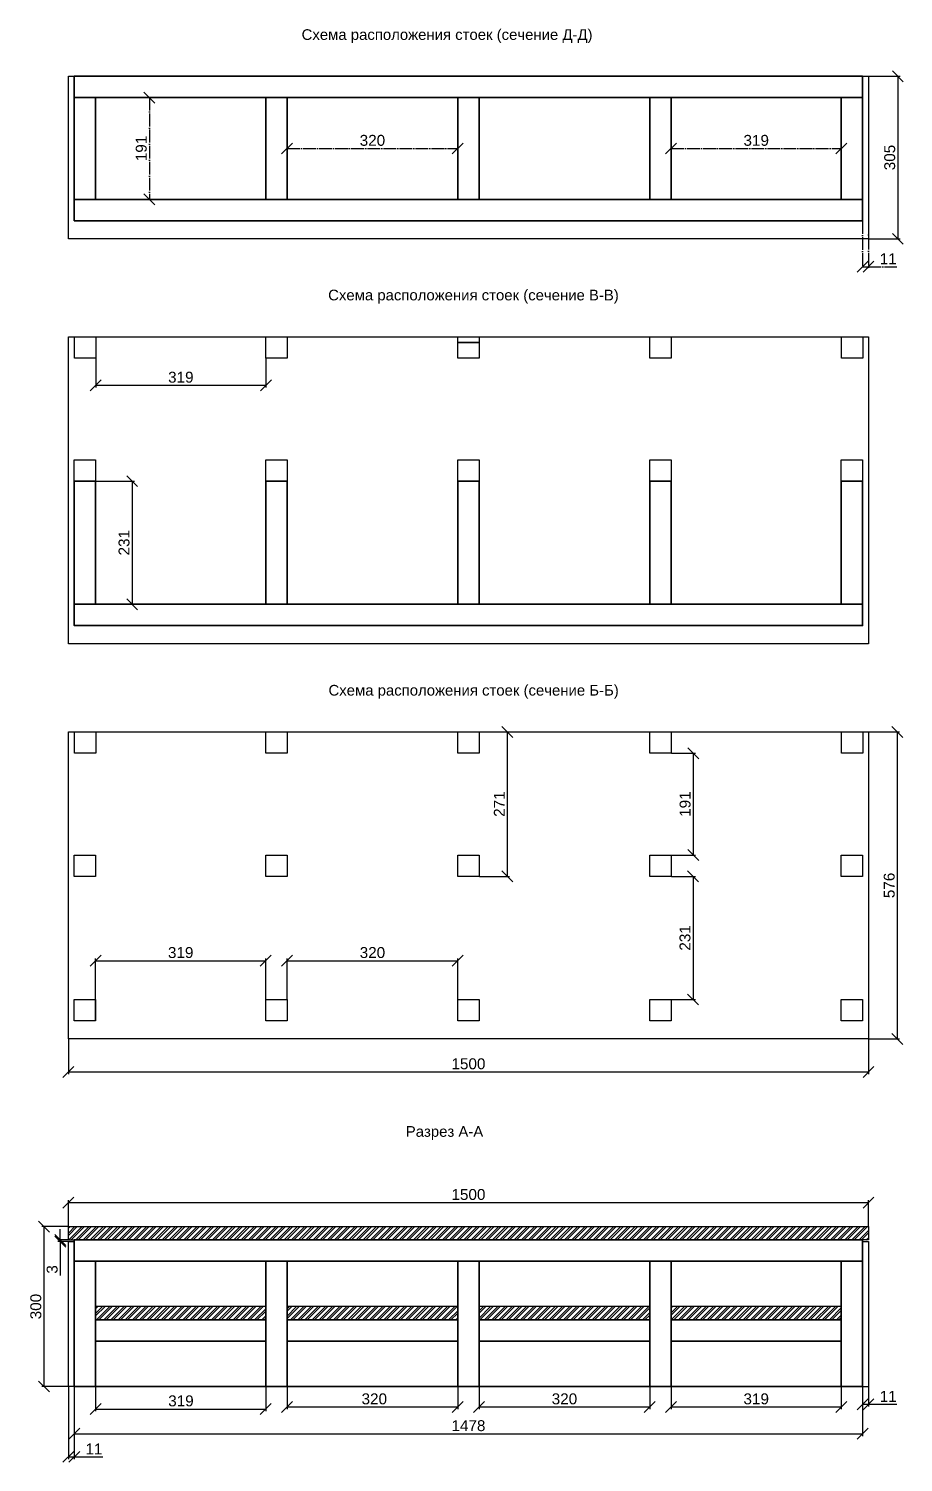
# Model space of a CAD drawing. Header units: millimetres. Extents: x 63961 to 114418, y 167972 to 194301.
# Drawn here: x 100494 to 102134, y 188681 to 191371 of the extents above; entities that cross this region are included whole.
import ezdxf

# ---------------------------------------------------------------- set-up
doc = ezdxf.new("R2010")
doc.units = ezdxf.units.MM
doc.linetypes.add('ACAD_ISO04W100', pattern=[30, 24, -3, 0, -3])
for name, color, linetype in [('Доска МПК 11х145х3000', 32, 'Continuous'), ('Заливка доски', 32, 'Continuous'), ('Оси', 120, 'ACAD_ISO04W100'), ('Размеры', 140, 'Continuous'), ('Ступень СМ305', 52, 'Continuous')]:
    doc.layers.add(name, color=color, linetype=linetype)
doc.layers.add('Профиль 40x40', color=7, linetype='Continuous', lineweight=35)
doc.styles.get("Standard").update_dxf_attribs({"font": 'arial.ttf'})
doc.dimstyles.new('Копия Аннотативный', dxfattribs={"dimscale": 0, "dimtxt": 20.5, "dimasz": 20.5, "dimexe": 4.25, "dimexo": 0.625, "dimgap": 4.625, "dimtad": 1, "dimtxsty": 'Standard', "dimblk": 'OBLIQUE', "dimcen": 20.5, "dimclrd": 4, "dimclrt": 4, "dimadec": 0, "dimazin": 0, "dimtfac": 1, "dimtmove": 0, "dimatfit": 3, "dimfxl": 1, "dimtfillclr": 4, "dimarcsym": 0})

# ---------------------------------------------------------------- blocks, each defined once
blk = doc.blocks.new('_Oblique')
at = {"color": 0, "linetype": 'ByBlock', "lineweight": -2}
blk.add_line((-0.5, -0.5), (0.5, 0.5), dxfattribs=at)
blk = doc.blocks.new('*D142')
at = {"layer": 'Defpoints', "color": 0, "transparency": 16777216}
for p in [(102068.7, 189168.7), (100568.7, 189123.6), (102068.7, 189123.6)]:
    blk.add_point(p, dxfattribs=at)
at = {"layer": 'Размеры', "color": 0, "lineweight": -2, "transparency": 16777216}
for p, q in [((100568.7, 189124.2), (100568.7, 189173)), ((102068.7, 189124.2), (102068.7, 189173))]:
    blk.add_line(p, q, dxfattribs=at)
at = {"layer": 'Размеры', "color": 4, "lineweight": -2, "transparency": 16777216}
blk.add_line((100568.7, 189168.7), (102068.7, 189168.7), dxfattribs=at)
at = {"layer": 'Размеры', "color": 4, "lineweight": -2, "transparency": 16777216, "xscale": 20.5, "yscale": 20.5, "zscale": 20.5, "rotation": 180}
blk.add_blockref('_Oblique', (100568.7, 189168.7), dxfattribs=at)
at = {"layer": 'Размеры', "color": 4, "lineweight": -2, "transparency": 16777216, "xscale": 20.5, "yscale": 20.5, "zscale": 20.5}
blk.add_blockref('_Oblique', (102068.7, 189168.7), dxfattribs=at)
at = {"layer": 'Размеры', "color": 4, "transparency": 16777216, "insert": (101318.7, 189183.8), "char_height": 20.5, "attachment_point": 5}
blk.add_mtext('1500', dxfattribs=at)
blk = doc.blocks.new('*D143')
at = {"layer": 'Defpoints', "color": 0, "transparency": 16777216}
for p in [(100568.7, 189123.6), (100522.8, 188823.6), (100568.7, 188823.6)]:
    blk.add_point(p, dxfattribs=at)
at = {"layer": 'Размеры', "color": 0, "lineweight": -2, "transparency": 16777216}
for p, q in [((100568.1, 189123.6), (100518.6, 189123.6)), ((100568.1, 188823.6), (100518.6, 188823.6))]:
    blk.add_line(p, q, dxfattribs=at)
at = {"layer": 'Размеры', "color": 4, "lineweight": -2, "transparency": 16777216}
blk.add_line((100522.8, 189123.6), (100522.8, 188823.6), dxfattribs=at)
at = {"layer": 'Размеры', "color": 4, "lineweight": -2, "transparency": 16777216, "xscale": 20.5, "yscale": 20.5, "zscale": 20.5}
for p, rotation in [((100522.8, 189123.6), 90), ((100522.8, 188823.6), 270)]:
    blk.add_blockref('_Oblique', p, dxfattribs=dict(at, rotation=rotation))
at = {"layer": 'Размеры', "color": 4, "transparency": 16777216, "insert": (100507.7, 188973.6), "char_height": 20.5, "attachment_point": 5, "rotation": 90}
blk.add_mtext('300', dxfattribs=at)
blk = doc.blocks.new('*D144')
at = {"layer": 'Defpoints', "color": 0, "transparency": 16777216}
for p in [(100568.7, 188823.6), (100579.7, 188823.6), (100579.7, 188691.6)]:
    blk.add_point(p, dxfattribs=at)
at = {"layer": 'Размеры', "color": 0, "lineweight": -2, "transparency": 16777216}
for p, q in [((100568.7, 188823), (100568.7, 188687.4)), ((100579.7, 188823), (100579.7, 188687.4))]:
    blk.add_line(p, q, dxfattribs=at)
at = {"layer": 'Размеры', "color": 4, "lineweight": -2, "transparency": 16777216}
for p, q in [((100568.7, 188691.6), (100579.7, 188691.6)), ((100579.7, 188691.6), (100633, 188691.6))]:
    blk.add_line(p, q, dxfattribs=at)
at = {"layer": 'Размеры', "color": 4, "lineweight": -2, "transparency": 16777216, "xscale": 20.5, "yscale": 20.5, "zscale": 20.5, "rotation": 180}
blk.add_blockref('_Oblique', (100568.7, 188691.6), dxfattribs=at)
at = {"layer": 'Размеры', "color": 4, "lineweight": -2, "transparency": 16777216, "xscale": 20.5, "yscale": 20.5, "zscale": 20.5}
blk.add_blockref('_Oblique', (100579.7, 188691.6), dxfattribs=at)
at = {"layer": 'Размеры', "color": 4, "transparency": 16777216, "insert": (100616.6, 188706.5), "char_height": 20.5, "attachment_point": 5}
blk.add_mtext('11', dxfattribs=at)
blk = doc.blocks.new('*D145')
at = {"layer": 'Defpoints', "color": 0, "transparency": 16777216}
for p in [(100553.4, 189095.6), (100568.7, 189098.6), (100568.7, 189095.6)]:
    blk.add_point(p, dxfattribs=at)
at = {"layer": 'Размеры', "color": 4, "lineweight": -2, "transparency": 16777216}
for p, q in [((100553.4, 189098.6), (100553.4, 189119.1)), ((100553.4, 189098.6), (100553.4, 189095.6)), ((100553.4, 189095.6), (100553.4, 189031.9))]:
    blk.add_line(p, q, dxfattribs=at)
at = {"layer": 'Размеры', "color": 0, "lineweight": -2, "transparency": 16777216}
for p, q in [((100568.1, 189098.6), (100549.2, 189098.6)), ((100568.1, 189095.6), (100549.2, 189095.6))]:
    blk.add_line(p, q, dxfattribs=at)
at = {"layer": 'Размеры', "color": 4, "lineweight": -2, "transparency": 16777216, "xscale": 20.5, "yscale": 20.5, "zscale": 20.5}
for p, rotation in [((100553.4, 189098.6), 270), ((100553.4, 189095.6), 90)]:
    blk.add_blockref('_Oblique', p, dxfattribs=dict(at, rotation=rotation))
at = {"layer": 'Размеры', "color": 4, "transparency": 16777216, "insert": (100538.3, 189043.3), "char_height": 20.5, "attachment_point": 5, "rotation": 90}
blk.add_mtext('3', dxfattribs=at)
blk = doc.blocks.new('*D120')
at = {"layer": 'Defpoints', "color": 0, "transparency": 16777216}
for p in [(102057.7, 188823.6), (102068.7, 188823.6), (102068.7, 188790.2)]:
    blk.add_point(p, dxfattribs=at)
at = {"layer": 'Размеры', "color": 0, "lineweight": -2, "transparency": 16777216}
for p, q in [((102057.7, 188823), (102057.7, 188786)), ((102068.7, 188823), (102068.7, 188786))]:
    blk.add_line(p, q, dxfattribs=at)
at = {"layer": 'Размеры', "color": 4, "lineweight": -2, "transparency": 16777216}
for p, q in [((102057.7, 188790.2), (102068.7, 188790.2)), ((102068.7, 188790.2), (102122, 188790.2))]:
    blk.add_line(p, q, dxfattribs=at)
at = {"layer": 'Размеры', "color": 4, "lineweight": -2, "transparency": 16777216, "xscale": 20.5, "yscale": 20.5, "zscale": 20.5, "rotation": 180}
blk.add_blockref('_Oblique', (102057.7, 188790.2), dxfattribs=at)
at = {"layer": 'Размеры', "color": 4, "lineweight": -2, "transparency": 16777216, "xscale": 20.5, "yscale": 20.5, "zscale": 20.5}
blk.add_blockref('_Oblique', (102068.7, 188790.2), dxfattribs=at)
at = {"layer": 'Размеры', "color": 4, "transparency": 16777216, "insert": (102105.6, 188805.1), "char_height": 20.5, "attachment_point": 5}
blk.add_mtext('11', dxfattribs=at)
blk = doc.blocks.new('*D121')
at = {"layer": 'Defpoints', "color": 0, "transparency": 16777216}
for p in [(100619.7, 188823.6), (100938.7, 188823.6), (100938.7, 188781.4)]:
    blk.add_point(p, dxfattribs=at)
at = {"layer": 'Размеры', "color": 0, "lineweight": -2, "transparency": 16777216}
for p, q in [((100619.7, 188823), (100619.7, 188777.2)), ((100938.7, 188823), (100938.7, 188777.2))]:
    blk.add_line(p, q, dxfattribs=at)
at = {"layer": 'Размеры', "color": 4, "lineweight": -2, "transparency": 16777216}
blk.add_line((100619.7, 188781.4), (100938.7, 188781.4), dxfattribs=at)
at = {"layer": 'Размеры', "color": 4, "lineweight": -2, "transparency": 16777216, "xscale": 20.5, "yscale": 20.5, "zscale": 20.5, "rotation": 180}
blk.add_blockref('_Oblique', (100619.7, 188781.4), dxfattribs=at)
at = {"layer": 'Размеры', "color": 4, "lineweight": -2, "transparency": 16777216, "xscale": 20.5, "yscale": 20.5, "zscale": 20.5}
blk.add_blockref('_Oblique', (100938.7, 188781.4), dxfattribs=at)
at = {"layer": 'Размеры', "color": 4, "transparency": 16777216, "insert": (100779.7, 188796.5), "char_height": 20.5, "attachment_point": 5}
blk.add_mtext('319', dxfattribs=at)
blk = doc.blocks.new('*D122')
at = {"layer": 'Defpoints', "color": 0, "transparency": 16777216}
for p in [(100978.7, 188823.6), (101298.7, 188823.6), (101298.7, 188785.2)]:
    blk.add_point(p, dxfattribs=at)
at = {"layer": 'Размеры', "color": 0, "lineweight": -2, "transparency": 16777216}
for p, q in [((100978.7, 188823), (100978.7, 188780.9)), ((101298.7, 188823), (101298.7, 188780.9))]:
    blk.add_line(p, q, dxfattribs=at)
at = {"layer": 'Размеры', "color": 4, "lineweight": -2, "transparency": 16777216}
blk.add_line((100978.7, 188785.2), (101298.7, 188785.2), dxfattribs=at)
at = {"layer": 'Размеры', "color": 4, "lineweight": -2, "transparency": 16777216, "xscale": 20.5, "yscale": 20.5, "zscale": 20.5, "rotation": 180}
blk.add_blockref('_Oblique', (100978.7, 188785.2), dxfattribs=at)
at = {"layer": 'Размеры', "color": 4, "lineweight": -2, "transparency": 16777216, "xscale": 20.5, "yscale": 20.5, "zscale": 20.5}
blk.add_blockref('_Oblique', (101298.7, 188785.2), dxfattribs=at)
at = {"layer": 'Размеры', "color": 4, "transparency": 16777216, "insert": (101142.2, 188800.3), "char_height": 20.5, "attachment_point": 5}
blk.add_mtext('320', dxfattribs=at)
blk = doc.blocks.new('*D123')
at = {"layer": 'Defpoints', "color": 0, "transparency": 16777216}
for p in [(101338.7, 188823.6), (101658.7, 188823.6), (101658.7, 188785.2)]:
    blk.add_point(p, dxfattribs=at)
at = {"layer": 'Размеры', "color": 0, "lineweight": -2, "transparency": 16777216}
for p, q in [((101338.7, 188823), (101338.7, 188780.9)), ((101658.7, 188823), (101658.7, 188780.9))]:
    blk.add_line(p, q, dxfattribs=at)
at = {"layer": 'Размеры', "color": 4, "lineweight": -2, "transparency": 16777216}
blk.add_line((101338.7, 188785.2), (101658.7, 188785.2), dxfattribs=at)
at = {"layer": 'Размеры', "color": 4, "lineweight": -2, "transparency": 16777216, "xscale": 20.5, "yscale": 20.5, "zscale": 20.5, "rotation": 180}
blk.add_blockref('_Oblique', (101338.7, 188785.2), dxfattribs=at)
at = {"layer": 'Размеры', "color": 4, "lineweight": -2, "transparency": 16777216, "xscale": 20.5, "yscale": 20.5, "zscale": 20.5}
blk.add_blockref('_Oblique', (101658.7, 188785.2), dxfattribs=at)
at = {"layer": 'Размеры', "color": 4, "transparency": 16777216, "insert": (101498.7, 188800.3), "char_height": 20.5, "attachment_point": 5}
blk.add_mtext('320', dxfattribs=at)
blk = doc.blocks.new('*D124')
at = {"layer": 'Defpoints', "color": 0, "transparency": 16777216}
for p in [(101698.7, 188823.6), (102017.7, 188823.6), (102017.7, 188785.2)]:
    blk.add_point(p, dxfattribs=at)
at = {"layer": 'Размеры', "color": 0, "lineweight": -2, "transparency": 16777216}
for p, q in [((101698.7, 188823), (101698.7, 188780.9)), ((102017.7, 188823), (102017.7, 188780.9))]:
    blk.add_line(p, q, dxfattribs=at)
at = {"layer": 'Размеры', "color": 4, "lineweight": -2, "transparency": 16777216}
blk.add_line((101698.7, 188785.2), (102017.7, 188785.2), dxfattribs=at)
at = {"layer": 'Размеры', "color": 4, "lineweight": -2, "transparency": 16777216, "xscale": 20.5, "yscale": 20.5, "zscale": 20.5, "rotation": 180}
blk.add_blockref('_Oblique', (101698.7, 188785.2), dxfattribs=at)
at = {"layer": 'Размеры', "color": 4, "lineweight": -2, "transparency": 16777216, "xscale": 20.5, "yscale": 20.5, "zscale": 20.5}
blk.add_blockref('_Oblique', (102017.7, 188785.2), dxfattribs=at)
at = {"layer": 'Размеры', "color": 4, "transparency": 16777216, "insert": (101858.2, 188800.3), "char_height": 20.5, "attachment_point": 5}
blk.add_mtext('319', dxfattribs=at)
blk = doc.blocks.new('*D127')
at = {"layer": 'Defpoints', "color": 0, "transparency": 16777216}
for p in [(101698.9, 190011.8), (101698.7, 189820.8), (101740.1, 189820.8)]:
    blk.add_point(p, dxfattribs=at)
at = {"layer": 'Размеры', "color": 0, "lineweight": -2, "transparency": 16777216}
for p, q in [((101699.5, 190011.8), (101744.4, 190011.8)), ((101699.4, 189820.8), (101744.4, 189820.8))]:
    blk.add_line(p, q, dxfattribs=at)
at = {"layer": 'Размеры', "color": 4, "lineweight": -2, "transparency": 16777216}
blk.add_line((101740.1, 190011.8), (101740.1, 189820.8), dxfattribs=at)
at = {"layer": 'Размеры', "color": 4, "lineweight": -2, "transparency": 16777216, "xscale": 20.5, "yscale": 20.5, "zscale": 20.5}
for p, rotation in [((101740.1, 190011.8), 90), ((101740.1, 189820.8), 270)]:
    blk.add_blockref('_Oblique', p, dxfattribs=dict(at, rotation=rotation))
at = {"layer": 'Размеры', "color": 4, "transparency": 16777216, "insert": (101725, 189916.3), "char_height": 20.5, "attachment_point": 5, "rotation": 90}
blk.add_mtext('191', dxfattribs=at)
blk = doc.blocks.new('*D128')
at = {"layer": 'Defpoints', "color": 0, "transparency": 16777216}
for p in [(101338.9, 190051.8), (101338.7, 189780.8), (101391.5, 189780.8)]:
    blk.add_point(p, dxfattribs=at)
at = {"layer": 'Размеры', "color": 0, "lineweight": -2, "transparency": 16777216}
for p, q in [((101339.5, 190051.8), (101395.7, 190051.8)), ((101339.4, 189780.8), (101395.7, 189780.8))]:
    blk.add_line(p, q, dxfattribs=at)
at = {"layer": 'Размеры', "color": 4, "lineweight": -2, "transparency": 16777216}
blk.add_line((101391.5, 190051.8), (101391.5, 189780.8), dxfattribs=at)
at = {"layer": 'Размеры', "color": 4, "lineweight": -2, "transparency": 16777216, "xscale": 20.5, "yscale": 20.5, "zscale": 20.5}
for p, rotation in [((101391.5, 190051.8), 90), ((101391.5, 189780.8), 270)]:
    blk.add_blockref('_Oblique', p, dxfattribs=dict(at, rotation=rotation))
at = {"layer": 'Размеры', "color": 4, "transparency": 16777216, "insert": (101376.6, 189916.3), "char_height": 20.5, "attachment_point": 5, "rotation": 90}
blk.add_mtext('271', dxfattribs=at)
blk = doc.blocks.new('*D129')
at = {"layer": 'Defpoints', "color": 0, "transparency": 16777216}
for p in [(101698.7, 189780.8), (101698.7, 189549.8), (101739.9, 189549.8)]:
    blk.add_point(p, dxfattribs=at)
at = {"layer": 'Размеры', "color": 0, "lineweight": -2, "transparency": 16777216}
for p, q in [((101699.4, 189780.8), (101744.2, 189780.8)), ((101699.4, 189549.8), (101744.2, 189549.8))]:
    blk.add_line(p, q, dxfattribs=at)
at = {"layer": 'Размеры', "color": 4, "lineweight": -2, "transparency": 16777216}
blk.add_line((101739.9, 189780.8), (101739.9, 189549.8), dxfattribs=at)
at = {"layer": 'Размеры', "color": 4, "lineweight": -2, "transparency": 16777216, "xscale": 20.5, "yscale": 20.5, "zscale": 20.5}
for p, rotation in [((101739.9, 189780.8), 90), ((101739.9, 189549.8), 270)]:
    blk.add_blockref('_Oblique', p, dxfattribs=dict(at, rotation=rotation))
at = {"layer": 'Размеры', "color": 4, "transparency": 16777216, "insert": (101724.8, 189665.3), "char_height": 20.5, "attachment_point": 5, "rotation": 90}
blk.add_mtext('231', dxfattribs=at)
blk = doc.blocks.new('*D130')
at = {"layer": 'Defpoints', "color": 0, "transparency": 16777216}
for p in [(100938.7, 189622.6), (100619.7, 189509.8), (100938.7, 189509.8)]:
    blk.add_point(p, dxfattribs=at)
at = {"layer": 'Размеры', "color": 0, "lineweight": -2, "transparency": 16777216}
for p, q in [((100619.7, 189510.4), (100619.7, 189626.8)), ((100938.7, 189510.4), (100938.7, 189626.8))]:
    blk.add_line(p, q, dxfattribs=at)
at = {"layer": 'Размеры', "color": 4, "lineweight": -2, "transparency": 16777216}
blk.add_line((100619.7, 189622.6), (100938.7, 189622.6), dxfattribs=at)
at = {"layer": 'Размеры', "color": 4, "lineweight": -2, "transparency": 16777216, "xscale": 20.5, "yscale": 20.5, "zscale": 20.5, "rotation": 180}
blk.add_blockref('_Oblique', (100619.7, 189622.6), dxfattribs=at)
at = {"layer": 'Размеры', "color": 4, "lineweight": -2, "transparency": 16777216, "xscale": 20.5, "yscale": 20.5, "zscale": 20.5}
blk.add_blockref('_Oblique', (100938.7, 189622.6), dxfattribs=at)
at = {"layer": 'Размеры', "color": 4, "transparency": 16777216, "insert": (100779.2, 189637.7), "char_height": 20.5, "attachment_point": 5}
blk.add_mtext('319', dxfattribs=at)
blk = doc.blocks.new('*D131')
at = {"layer": 'Defpoints', "color": 0, "transparency": 16777216}
for p in [(101298.7, 189622.6), (100978.7, 189549.8), (101298.7, 189549.8)]:
    blk.add_point(p, dxfattribs=at)
at = {"layer": 'Размеры', "color": 0, "lineweight": -2, "transparency": 16777216}
for p, q in [((100978.7, 189550.4), (100978.7, 189626.8)), ((101298.7, 189550.4), (101298.7, 189626.8))]:
    blk.add_line(p, q, dxfattribs=at)
at = {"layer": 'Размеры', "color": 4, "lineweight": -2, "transparency": 16777216}
blk.add_line((100978.7, 189622.6), (101298.7, 189622.6), dxfattribs=at)
at = {"layer": 'Размеры', "color": 4, "lineweight": -2, "transparency": 16777216, "xscale": 20.5, "yscale": 20.5, "zscale": 20.5, "rotation": 180}
blk.add_blockref('_Oblique', (100978.7, 189622.6), dxfattribs=at)
at = {"layer": 'Размеры', "color": 4, "lineweight": -2, "transparency": 16777216, "xscale": 20.5, "yscale": 20.5, "zscale": 20.5}
blk.add_blockref('_Oblique', (101298.7, 189622.6), dxfattribs=at)
at = {"layer": 'Размеры', "color": 4, "transparency": 16777216, "insert": (101138.7, 189637.7), "char_height": 20.5, "attachment_point": 5}
blk.add_mtext('320', dxfattribs=at)
blk = doc.blocks.new('*D134')
at = {"layer": 'Defpoints', "color": 0, "transparency": 16777216}
for p in [(100579.7, 188823.6), (102057.7, 188823.6), (102057.7, 188734.9)]:
    blk.add_point(p, dxfattribs=at)
at = {"layer": 'Ступень СМ305', "color": 0, "lineweight": -2, "transparency": 16777216}
for p, q in [((100579.7, 188823), (100579.7, 188730.7)), ((102057.7, 188823), (102057.7, 188730.7))]:
    blk.add_line(p, q, dxfattribs=at)
at = {"layer": 'Ступень СМ305', "color": 4, "lineweight": -2, "transparency": 16777216}
blk.add_line((100579.7, 188734.9), (102057.7, 188734.9), dxfattribs=at)
at = {"layer": 'Ступень СМ305', "color": 4, "lineweight": -2, "transparency": 16777216, "xscale": 20.5, "yscale": 20.5, "zscale": 20.5, "rotation": 180}
blk.add_blockref('_Oblique', (100579.7, 188734.9), dxfattribs=at)
at = {"layer": 'Ступень СМ305', "color": 4, "lineweight": -2, "transparency": 16777216, "xscale": 20.5, "yscale": 20.5, "zscale": 20.5}
blk.add_blockref('_Oblique', (102057.7, 188734.9), dxfattribs=at)
at = {"layer": 'Ступень СМ305', "color": 4, "transparency": 16777216, "insert": (101318.7, 188750), "char_height": 20.5, "attachment_point": 5}
blk.add_mtext('1478', dxfattribs=at)
blk = doc.blocks.new('*D150')
at = {"layer": 'Defpoints', "color": 0, "transparency": 16777216}
for p in [(102068.7, 190051.8), (102068.7, 189475.8), (102122.7, 189475.8)]:
    blk.add_point(p, dxfattribs=at)
at = {"layer": 'Размеры', "color": 0, "lineweight": -2, "transparency": 16777216}
for p, q in [((102069.4, 190051.8), (102126.9, 190051.8)), ((102069.4, 189475.8), (102126.9, 189475.8))]:
    blk.add_line(p, q, dxfattribs=at)
at = {"layer": 'Размеры', "color": 4, "lineweight": -2, "transparency": 16777216}
blk.add_line((102122.7, 190051.8), (102122.7, 189475.8), dxfattribs=at)
at = {"layer": 'Размеры', "color": 4, "lineweight": -2, "transparency": 16777216, "xscale": 20.5, "yscale": 20.5, "zscale": 20.5}
for p, rotation in [((102122.7, 190051.8), 90), ((102122.7, 189475.8), 270)]:
    blk.add_blockref('_Oblique', p, dxfattribs=dict(at, rotation=rotation))
at = {"layer": 'Размеры', "color": 4, "transparency": 16777216, "insert": (102107.6, 189763.8), "char_height": 20.5, "attachment_point": 5, "rotation": 90}
blk.add_mtext('576', dxfattribs=at)
blk = doc.blocks.new('*D151')
at = {"layer": 'Defpoints', "color": 0, "transparency": 16777216}
for p in [(100568.7, 189475.8), (102068.7, 189475.8), (102068.7, 189413.9)]:
    blk.add_point(p, dxfattribs=at)
at = {"layer": 'Размеры', "color": 0, "lineweight": -2, "transparency": 16777216}
for p, q in [((100568.7, 189475.2), (100568.7, 189409.7)), ((102068.7, 189475.2), (102068.7, 189409.7))]:
    blk.add_line(p, q, dxfattribs=at)
at = {"layer": 'Размеры', "color": 4, "lineweight": -2, "transparency": 16777216}
blk.add_line((100568.7, 189413.9), (102068.7, 189413.9), dxfattribs=at)
at = {"layer": 'Размеры', "color": 4, "lineweight": -2, "transparency": 16777216, "xscale": 20.5, "yscale": 20.5, "zscale": 20.5, "rotation": 180}
blk.add_blockref('_Oblique', (100568.7, 189413.9), dxfattribs=at)
at = {"layer": 'Размеры', "color": 4, "lineweight": -2, "transparency": 16777216, "xscale": 20.5, "yscale": 20.5, "zscale": 20.5}
blk.add_blockref('_Oblique', (102068.7, 189413.9), dxfattribs=at)
at = {"layer": 'Размеры', "color": 4, "transparency": 16777216, "insert": (101318.7, 189429), "char_height": 20.5, "attachment_point": 5}
blk.add_mtext('1500', dxfattribs=at)
blk = doc.blocks.new('*D152')
at = {"layer": 'Defpoints', "color": 0, "transparency": 16777216}
for p in [(102068.7, 191282), (102068.7, 190977), (102123.7, 190977)]:
    blk.add_point(p, dxfattribs=at)
at = {"layer": 'Размеры', "color": 0, "lineweight": -2, "transparency": 16777216}
for p, q in [((102069.4, 191282), (102128, 191282)), ((102069.4, 190977), (102128, 190977))]:
    blk.add_line(p, q, dxfattribs=at)
at = {"layer": 'Размеры', "color": 4, "lineweight": -2, "transparency": 16777216}
blk.add_line((102123.7, 191282), (102123.7, 190977), dxfattribs=at)
at = {"layer": 'Размеры', "color": 4, "lineweight": -2, "transparency": 16777216, "xscale": 20.5, "yscale": 20.5, "zscale": 20.5}
for p, rotation in [((102123.7, 191282), 90), ((102123.7, 190977), 270)]:
    blk.add_blockref('_Oblique', p, dxfattribs=dict(at, rotation=rotation))
at = {"layer": 'Размеры', "color": 4, "transparency": 16777216, "insert": (102108.6, 191129.5), "char_height": 20.5, "attachment_point": 5, "rotation": 90}
blk.add_mtext('305', dxfattribs=at)
blk = doc.blocks.new('*D147')
at = {"layer": 'Defpoints', "color": 0, "transparency": 16777216}
for p in [(100619.7, 190522.3), (100619.7, 190291.3), (100688.2, 190291.3)]:
    blk.add_point(p, dxfattribs=at)
at = {"layer": 'Размеры', "color": 0, "lineweight": -2, "transparency": 16777216}
for p, q in [((100620.4, 190522.3), (100692.4, 190522.3)), ((100620.4, 190291.3), (100692.4, 190291.3))]:
    blk.add_line(p, q, dxfattribs=at)
at = {"layer": 'Размеры', "color": 4, "lineweight": -2, "transparency": 16777216}
blk.add_line((100688.2, 190522.3), (100688.2, 190291.3), dxfattribs=at)
at = {"layer": 'Размеры', "color": 4, "lineweight": -2, "transparency": 16777216, "xscale": 20.5, "yscale": 20.5, "zscale": 20.5}
for p, rotation in [((100688.2, 190522.3), 90), ((100688.2, 190291.3), 270)]:
    blk.add_blockref('_Oblique', p, dxfattribs=dict(at, rotation=rotation))
at = {"layer": 'Размеры', "color": 4, "transparency": 16777216, "insert": (100673.1, 190406.8), "char_height": 20.5, "attachment_point": 5, "rotation": 90}
blk.add_mtext('231', dxfattribs=at)
blk = doc.blocks.new('*D148')
at = {"layer": 'Defpoints', "color": 0, "transparency": 16777216}
for p in [(100620, 190753.3), (100939, 190753.3), (100939, 190702.1)]:
    blk.add_point(p, dxfattribs=at)
at = {"layer": 'Размеры', "color": 0, "lineweight": -2, "transparency": 16777216}
for p, q in [((100620, 190752.7), (100620, 190697.9)), ((100939, 190752.7), (100939, 190697.9))]:
    blk.add_line(p, q, dxfattribs=at)
at = {"layer": 'Размеры', "color": 4, "lineweight": -2, "transparency": 16777216}
blk.add_line((100620, 190702.1), (100939, 190702.1), dxfattribs=at)
at = {"layer": 'Размеры', "color": 4, "lineweight": -2, "transparency": 16777216, "xscale": 20.5, "yscale": 20.5, "zscale": 20.5, "rotation": 180}
blk.add_blockref('_Oblique', (100620, 190702.1), dxfattribs=at)
at = {"layer": 'Размеры', "color": 4, "lineweight": -2, "transparency": 16777216, "xscale": 20.5, "yscale": 20.5, "zscale": 20.5}
blk.add_blockref('_Oblique', (100939, 190702.1), dxfattribs=at)
at = {"layer": 'Размеры', "color": 4, "transparency": 16777216, "insert": (100779.5, 190717.2), "char_height": 20.5, "attachment_point": 5}
blk.add_mtext('319', dxfattribs=at)
blk = doc.blocks.new('*D183')
at = {"layer": 'Defpoints', "color": 0, "transparency": 16777216}
for p in [(102068.7, 191011.8), (102057.7, 191011), (102068.7, 190924.6)]:
    blk.add_point(p, dxfattribs=at)
at = {"layer": 'Оси', "color": 0, "lineweight": -2, "transparency": 16777216}
for p, q in [((102057.7, 191010.4), (102057.7, 190920.4)), ((102068.7, 191011.2), (102068.7, 190920.4))]:
    blk.add_line(p, q, dxfattribs=at)
at = {"layer": 'Оси', "color": 4, "lineweight": -2, "transparency": 16777216}
for p, q in [((102057.7, 190924.6), (102068.7, 190924.6)), ((102068.7, 190924.6), (102122, 190924.6))]:
    blk.add_line(p, q, dxfattribs=at)
at = {"layer": 'Оси', "color": 4, "lineweight": -2, "transparency": 16777216, "xscale": 20.5, "yscale": 20.5, "zscale": 20.5, "rotation": 180}
blk.add_blockref('_Oblique', (102057.7, 190924.6), dxfattribs=at)
at = {"layer": 'Оси', "color": 4, "lineweight": -2, "transparency": 16777216, "xscale": 20.5, "yscale": 20.5, "zscale": 20.5}
blk.add_blockref('_Oblique', (102068.7, 190924.6), dxfattribs=at)
at = {"layer": 'Оси', "color": 4, "transparency": 16777216, "insert": (102105.6, 190939.5), "char_height": 20.5, "attachment_point": 5}
blk.add_mtext('11', dxfattribs=at)
blk = doc.blocks.new('*D185')
at = {"layer": 'Defpoints', "color": 0, "transparency": 16777216}
for p in [(101698.7, 191242), (102017.7, 191242), (102017.7, 191146.5)]:
    blk.add_point(p, dxfattribs=at)
at = {"layer": 'Оси', "color": 0, "lineweight": -2, "transparency": 16777216}
for p, q in [((101698.7, 191241.4), (101698.7, 191142.3)), ((102017.7, 191241.4), (102017.7, 191142.3))]:
    blk.add_line(p, q, dxfattribs=at)
at = {"layer": 'Оси', "color": 4, "lineweight": -2, "transparency": 16777216}
blk.add_line((101698.7, 191146.5), (102017.7, 191146.5), dxfattribs=at)
at = {"layer": 'Оси', "color": 4, "lineweight": -2, "transparency": 16777216, "xscale": 20.5, "yscale": 20.5, "zscale": 20.5, "rotation": 180}
blk.add_blockref('_Oblique', (101698.7, 191146.5), dxfattribs=at)
at = {"layer": 'Оси', "color": 4, "lineweight": -2, "transparency": 16777216, "xscale": 20.5, "yscale": 20.5, "zscale": 20.5}
blk.add_blockref('_Oblique', (102017.7, 191146.5), dxfattribs=at)
at = {"layer": 'Оси', "color": 4, "transparency": 16777216, "insert": (101858.2, 191161.6), "char_height": 20.5, "attachment_point": 5}
blk.add_mtext('319', dxfattribs=at)
blk = doc.blocks.new('*D186')
at = {"layer": 'Defpoints', "color": 0, "transparency": 16777216}
for p in [(100978.7, 191242), (101298.7, 191242), (101298.7, 191146.5)]:
    blk.add_point(p, dxfattribs=at)
at = {"layer": 'Оси', "color": 0, "lineweight": -2, "transparency": 16777216}
for p, q in [((100978.7, 191241.4), (100978.7, 191142.3)), ((101298.7, 191241.4), (101298.7, 191142.3))]:
    blk.add_line(p, q, dxfattribs=at)
at = {"layer": 'Оси', "color": 4, "lineweight": -2, "transparency": 16777216}
blk.add_line((100978.7, 191146.5), (101298.7, 191146.5), dxfattribs=at)
at = {"layer": 'Оси', "color": 4, "lineweight": -2, "transparency": 16777216, "xscale": 20.5, "yscale": 20.5, "zscale": 20.5, "rotation": 180}
blk.add_blockref('_Oblique', (100978.7, 191146.5), dxfattribs=at)
at = {"layer": 'Оси', "color": 4, "lineweight": -2, "transparency": 16777216, "xscale": 20.5, "yscale": 20.5, "zscale": 20.5}
blk.add_blockref('_Oblique', (101298.7, 191146.5), dxfattribs=at)
at = {"layer": 'Оси', "color": 4, "transparency": 16777216, "insert": (101138.7, 191161.6), "char_height": 20.5, "attachment_point": 5}
blk.add_mtext('320', dxfattribs=at)
blk = doc.blocks.new('*D187')
at = {"layer": 'Defpoints', "color": 0, "transparency": 16777216}
for p in [(100619.7, 191242), (100619.7, 191051), (100720.5, 191051)]:
    blk.add_point(p, dxfattribs=at)
at = {"layer": 'Оси', "color": 0, "lineweight": -2, "transparency": 16777216}
for p, q in [((100620.4, 191242), (100724.8, 191242)), ((100620.4, 191051), (100724.8, 191051))]:
    blk.add_line(p, q, dxfattribs=at)
at = {"layer": 'Оси', "color": 4, "lineweight": -2, "transparency": 16777216}
blk.add_line((100720.5, 191242), (100720.5, 191051), dxfattribs=at)
at = {"layer": 'Оси', "color": 4, "lineweight": -2, "transparency": 16777216, "xscale": 20.5, "yscale": 20.5, "zscale": 20.5}
for p, rotation in [((100720.5, 191242), 90), ((100720.5, 191051), 270)]:
    blk.add_blockref('_Oblique', p, dxfattribs=dict(at, rotation=rotation))
at = {"layer": 'Оси', "color": 4, "transparency": 16777216, "insert": (100705.4, 191146.5), "char_height": 20.5, "attachment_point": 5, "rotation": 90}
blk.add_mtext('191', dxfattribs=at)

msp = doc.modelspace()

# ---------------------------------------------------------------- hatches: boundary and pattern name
at = {"layer": 'Ступень СМ305'}
h = msp.add_hatch(dxfattribs=at)
h.set_pattern_fill('ANSI32', color=256, angle=180)
h.set_pattern_definition([(225, (-804.172, 4554.453), (6.7351921, -6.7351921), []), (225, (-808.662, 4554.453), (6.7351921, -6.7351921), [])])
h.paths.add_polyline_path([(102068.735, 189123.594), (100568.735, 189123.594), (100568.735, 189098.594), (100579.735, 189098.594), (102057.735, 189098.594), (102068.735, 189098.594)])
h.paths.add_polyline_path([(101658.735, 188973.593), (101338.735, 188973.593), (101338.735, 188948.593), (101658.735, 188948.593)])
h.paths.add_polyline_path([(102017.735, 188973.593), (101698.735, 188973.593), (101698.735, 188948.593), (102017.735, 188948.593)])
h.paths.add_polyline_path([(101298.735, 188973.593), (100978.735, 188973.593), (100978.735, 188948.593), (101298.735, 188948.593)])
h.paths.add_polyline_path([(100938.735, 188973.593), (100619.735, 188973.593), (100619.735, 188948.593), (100938.735, 188948.593)])

# ---------------------------------------------------------------- linework, layer by layer
at = {"lineweight": 30}
for points in [[(100619.735, 190251.321), (100579.735, 190251.321), (100579.735, 190291.321), (100619.735, 190291.321)], [(100938.735, 190291.321), (100978.735, 190291.321)], [(101298.735, 190291.321), (101338.735, 190291.321)], [(101658.735, 190291.321), (101698.735, 190291.321)], [(102017.735, 190291.321), (102057.735, 190291.321), (102057.735, 190251.321), (102017.735, 190251.321)], [(100978.735, 190251.321), (100938.735, 190251.321)], [(101338.735, 190251.321), (101298.735, 190251.321)], [(101698.735, 190251.321), (101658.735, 190251.321)]]:
    msp.add_lwpolyline(points, dxfattribs=at)
for points in [[(100579.924, 190051.798), (100619.924, 190051.798), (100619.924, 190011.798), (100579.924, 190011.798)], [(100938.924, 190051.798), (100978.924, 190051.798), (100978.924, 190011.798), (100938.924, 190011.798)], [(101298.924, 190051.798), (101338.924, 190051.798), (101338.924, 190011.798), (101298.924, 190011.798)], [(101658.924, 190051.798), (101698.924, 190051.798), (101698.924, 190011.798), (101658.924, 190011.798)], [(102017.924, 190051.798), (102057.924, 190051.798), (102057.924, 190011.798), (102017.924, 190011.798)], [(100579.735, 189820.798), (100619.735, 189820.798), (100619.735, 189780.798), (100579.735, 189780.798)], [(100938.735, 189820.798), (100978.735, 189820.798), (100978.735, 189780.798), (100938.735, 189780.798)], [(101298.735, 189820.798), (101338.735, 189820.798), (101338.735, 189780.798), (101298.735, 189780.798)], [(101658.735, 189820.798), (101698.735, 189820.798), (101698.735, 189780.798), (101658.735, 189780.798)], [(102017.735, 189820.798), (102057.735, 189820.798), (102057.735, 189780.798), (102017.735, 189780.798)], [(100579.735, 189549.798), (100619.735, 189549.798), (100619.735, 189509.798), (100579.735, 189509.798)], [(100938.735, 189549.798), (100978.735, 189549.798), (100978.735, 189509.798), (100938.735, 189509.798)], [(101298.735, 189549.798), (101338.735, 189549.798), (101338.735, 189509.798), (101298.735, 189509.798)], [(101658.735, 189549.798), (101698.735, 189549.798), (101698.735, 189509.798), (101658.735, 189509.798)], [(102017.735, 189549.798), (102057.735, 189549.798), (102057.735, 189509.798), (102017.735, 189509.798)]]:
    msp.add_lwpolyline(points, close=True, dxfattribs=at)
at = {"layer": 'Доска МПК 11х145х3000'}
for p, q in [((100568.735, 188823.594), (100568.735, 189095.594)), ((100568.735, 189095.594), (100579.735, 189095.594)), ((102057.735, 189098.594), (102057.735, 189095.594)), ((102057.735, 189095.594), (102068.735, 189095.594)), ((102068.735, 189095.594), (102068.735, 188823.594))]:
    msp.add_line(p, q, dxfattribs=at)
at = {"layer": 'Заливка доски'}
for p, q in [((100579.735, 188823.594), (100568.735, 188823.594)), ((102057.735, 188823.594), (102068.735, 188823.594))]:
    msp.add_line(p, q, dxfattribs=at)
at = {"layer": 'Профиль 40x40'}
for p, q in [((100579.735, 189098.594), (102057.735, 189098.594)), ((102057.735, 189098.594), (102057.735, 188823.594)), ((100579.735, 189058.594), (102057.735, 189058.594)), ((100938.735, 188948.593), (100619.735, 188948.593)), ((101298.735, 188948.593), (100978.735, 188948.593)), ((101658.735, 188948.593), (101338.735, 188948.593)), ((102017.735, 188948.593), (101698.735, 188948.593)), ((100938.735, 188908.593), (100619.735, 188908.593)), ((101298.735, 188908.593), (100978.735, 188908.593)), ((101658.735, 188908.593), (101338.735, 188908.593)), ((102017.735, 188908.593), (101698.735, 188908.593)), ((100579.735, 188823.594), (102057.735, 188823.594))]:
    msp.add_line(p, q, dxfattribs=at)
for points in [[(100579.746, 191282.037), (102057.746, 191282.037), (102057.746, 191242.037), (100579.746, 191242.037)], [(100579.746, 191242.037), (100619.746, 191242.037), (100619.735, 191051.037), (100579.735, 191051.037)], [(100938.746, 191242.037), (100978.746, 191242.037), (100978.735, 191051.037), (100938.735, 191051.037)], [(101298.746, 191242.037), (101338.746, 191242.037), (101338.735, 191051.037), (101298.735, 191051.037)], [(101658.746, 191242.037), (101698.746, 191242.037), (101698.735, 191051.037), (101658.735, 191051.037)], [(102017.746, 191242.037), (102057.746, 191242.037), (102057.735, 191051.037), (102017.735, 191051.037)], [(100579.735, 191051.037), (102057.735, 191051.037), (102057.735, 191011.037), (100579.735, 191011.037)], [(100579.735, 190522.321), (100619.735, 190522.321), (100619.735, 190291.321), (100579.735, 190291.321)], [(100938.735, 190522.321), (100978.735, 190522.321), (100978.735, 190291.321), (100938.735, 190291.321)], [(101298.735, 190522.321), (101338.735, 190522.321), (101338.735, 190291.321), (101298.735, 190291.321)], [(101658.735, 190522.321), (101698.735, 190522.321), (101698.735, 190291.321), (101658.735, 190291.321)], [(102017.735, 190522.321), (102057.735, 190522.321), (102057.735, 190291.321), (102017.735, 190291.321)], [(100579.735, 190291.321), (102057.735, 190291.321), (102057.735, 190251.321), (100579.735, 190251.321)]]:
    msp.add_lwpolyline(points, close=True, dxfattribs=at)
at = {"layer": 'Профиль 40x40', "lineweight": 30}
for points in [[(100579.961, 190793.321), (100619.961, 190793.321), (100619.961, 190753.321), (100579.961, 190753.321)], [(100938.961, 190793.321), (100978.961, 190793.321), (100978.961, 190753.321), (100938.961, 190753.321)], [(101298.961, 190793.321), (101338.961, 190793.321), (101338.961, 190753.321), (101298.961, 190753.321)], [(101658.961, 190793.321), (101698.961, 190793.321), (101698.961, 190753.321), (101658.961, 190753.321)], [(102017.961, 190793.321), (102057.961, 190793.321), (102057.961, 190753.321), (102017.961, 190753.321)], [(100579.735, 190562.321), (100619.735, 190562.321), (100619.735, 190522.321), (100579.735, 190522.321)], [(100938.735, 190562.321), (100978.735, 190562.321), (100978.735, 190522.321), (100938.735, 190522.321)], [(101298.735, 190562.321), (101338.735, 190562.321), (101338.735, 190522.321), (101298.735, 190522.321)], [(101658.735, 190562.321), (101698.735, 190562.321), (101698.735, 190522.321), (101658.735, 190522.321)], [(102017.735, 190562.321), (102057.735, 190562.321), (102057.735, 190522.321), (102017.735, 190522.321)]]:
    msp.add_lwpolyline(points, close=True, dxfattribs=at)
at = {"layer": 'Профиль 40x40'}
for points in [[(101298.735, 190782.321), (101338.735, 190782.321)], [(100579.735, 188823.594), (100579.735, 189098.594), (102057.735, 189098.594), (102057.735, 188823.594)], [(100923.735, 189098.594), (100963.735, 189098.594)], [(101298.735, 189098.594), (101338.735, 189098.594)], [(101673.735, 189098.594), (101713.735, 189098.594)], [(100619.735, 189058.594), (100619.735, 188823.594)], [(100938.735, 188823.594), (100938.735, 189058.594)], [(100978.735, 189058.594), (100978.735, 188823.594)], [(101298.735, 188823.594), (101298.735, 189058.594)], [(101338.735, 189058.594), (101338.735, 188823.594)], [(101658.735, 188823.594), (101658.735, 189058.594)], [(101698.735, 189058.594), (101698.735, 188823.594)], [(102017.735, 188823.594), (102017.735, 189058.594)]]:
    msp.add_lwpolyline(points, dxfattribs=at)
at = {"layer": 'Размеры'}
msp.add_line((101698.735, 189058.594), (101378.735, 189058.594), dxfattribs=at)
for points in [[(100568.735, 191282.037), (102068.735, 191282.037), (102068.735, 190977.037), (100568.735, 190977.037)], [(100568.735, 190793.321), (102068.735, 190793.321), (102068.735, 190217.321), (100568.735, 190217.321)], [(100568.735, 190051.798), (102068.735, 190051.798), (102068.735, 189475.798), (100568.735, 189475.798)]]:
    msp.add_lwpolyline(points, close=True, dxfattribs=at)
at = {"layer": 'Ступень СМ305'}
for p, q in [((100568.735, 189098.594), (100568.735, 189123.594)), ((100568.735, 189123.594), (102068.735, 189123.594)), ((102068.735, 189123.594), (102068.735, 189098.594)), ((100568.735, 189098.594), (100579.735, 189098.594)), ((102068.735, 189098.594), (102057.735, 189098.594)), ((100938.735, 188973.593), (100619.735, 188973.593)), ((101298.735, 188973.593), (100978.735, 188973.593)), ((101658.735, 188973.593), (101338.735, 188973.593)), ((102017.735, 188973.593), (101698.735, 188973.593))]:
    msp.add_line(p, q, dxfattribs=at)

# ---------------------------------------------------------------- texts
at = {"layer": 'Размеры', "color": 2, "char_height": 20, "attachment_point": 3}
for s, insert in [('Схема расположения стоек (сечение Д-Д)', (101551.32, 191370.216)), ('Схема расположения стоек (сечение В-В)', (101600.522, 190881.5)), ('Схема расположения стоек (сечение Б-Б)', (101600.522, 190139.978)), ('Разрез А-А', (101346.442, 189312.16))]:
    msp.add_mtext(s, dxfattribs=dict(at, insert=insert))

# ---------------------------------------------------------------- dimensions: what is measured, and where the dimension line sits
at = {"layer": 'Оси'}
dim = msp.add_linear_dim(base=(100720.507, 191051.037), p1=(100619.746, 191242.037), p2=(100619.746, 191051.037), angle=90, dimstyle='Копия Аннотативный', dxfattribs=at)
dim.commit()
dim.dimension.update_dxf_attribs({"geometry": '*D187', "text_midpoint": (100705.416, 191146.537)})
for base, p1, p2, picture, middle in [((101298.746, 191146.537), (100978.746, 191242.037), (101298.746, 191242.037), '*D186', (101138.746, 191161.635)), ((102017.746, 191146.537), (101698.746, 191242.037), (102017.746, 191242.037), '*D185', (101858.246, 191161.635)), ((102068.735, 190924.608), (102057.735, 191011.037), (102068.735, 191011.802), '*D183', (102105.599, 190939.525))]:
    dim = msp.add_linear_dim(base=base, p1=p1, p2=p2, dimstyle='Копия Аннотативный', dxfattribs=at)
    dim.commit()
    dim.dimension.update_dxf_attribs({"geometry": picture, "text_midpoint": middle})
at = {"layer": 'Размеры'}
for base, p1, p2, picture, middle in [((102123.723, 190977.037), (102068.735, 191282.037), (102068.735, 190977.037), '*D152', (102108.624, 191129.537)), ((101391.491, 189780.798), (101338.924, 190051.798), (101338.735, 189780.798), '*D128', (101376.574, 189916.298)), ((102122.666, 189475.798), (102068.735, 190051.798), (102068.735, 189475.798), '*D150', (102107.575, 189763.798)), ((101740.125, 189820.798), (101698.924, 190011.798), (101698.735, 189820.798), '*D127', (101725.033, 189916.298)), ((101739.937, 189549.798), (101698.735, 189780.798), (101698.735, 189549.798), '*D129', (101724.838, 189665.298)), ((100522.827, 188823.594), (100568.735, 189123.594), (100568.735, 188823.594), '*D143', (100507.728, 188973.594)), ((100553.434, 189095.594), (100568.735, 189098.594), (100568.735, 189095.594), '*D145', (100538.336, 189043.257))]:
    dim = msp.add_linear_dim(base=base, p1=p1, p2=p2, angle=90, dimstyle='Копия Аннотативный', dxfattribs=at)
    dim.commit()
    dim.dimension.update_dxf_attribs({"geometry": picture, "text_midpoint": middle})
for base, p1, p2, picture, middle in [((100938.961, 190702.143), (100619.961, 190753.321), (100938.961, 190753.321), '*D148', (100779.461, 190717.242)), ((100938.735, 189622.573), (100619.735, 189509.798), (100938.735, 189509.798), '*D130', (100779.235, 189637.672)), ((101298.735, 189622.573), (100978.735, 189549.798), (101298.735, 189549.798), '*D131', (101138.735, 189637.672)), ((102068.735, 189413.921), (100568.735, 189475.798), (102068.735, 189475.798), '*D151', (101318.735, 189429.012)), ((102068.735, 189168.744), (100568.735, 189123.594), (102068.735, 189123.594), '*D142', (101318.735, 189183.836)), ((101658.735, 188785.175), (101338.735, 188823.594), (101658.735, 188823.594), '*D123', (101498.735, 188800.274)), ((102017.735, 188785.175), (101698.735, 188823.594), (102017.735, 188823.594), '*D124', (101858.235, 188800.274)), ((102068.735, 188790.209), (102057.735, 188823.594), (102068.735, 188823.594), '*D120', (102105.599, 188805.125))]:
    dim = msp.add_linear_dim(base=base, p1=p1, p2=p2, dimstyle='Копия Аннотативный', dxfattribs=at)
    dim.commit()
    dim.dimension.update_dxf_attribs({"geometry": picture, "text_midpoint": middle})
dim = msp.add_linear_dim(base=(100688.171, 190291.321), p1=(100619.735, 190522.321), p2=(100619.735, 190291.321), angle=90, dimstyle='Копия Аннотативный', dxfattribs=at)
dim.commit()
dim.dimension.update_dxf_attribs({"geometry": '*D147', "text_midpoint": (100688.171, 190406.821), "dimtype": 160})
for base, p1, p2, picture, middle in [((100579.735, 188691.604), (100568.735, 188823.594), (100579.735, 188823.594), '*D144', (100616.599, 188691.604)), ((100938.735, 188781.425), (100619.735, 188823.594), (100938.735, 188823.594), '*D121', (100779.68, 188781.425)), ((101298.735, 188785.175), (100978.735, 188823.594), (101298.735, 188823.594), '*D122', (101142.2, 188785.175))]:
    dim = msp.add_linear_dim(base=base, p1=p1, p2=p2, dimstyle='Копия Аннотативный', dxfattribs=at)
    dim.commit()
    dim.dimension.update_dxf_attribs({"geometry": picture, "text_midpoint": middle, "dimtype": 160})
at = {"layer": 'Ступень СМ305'}
dim = msp.add_linear_dim(base=(102057.735, 188734.949), p1=(100579.735, 188823.594), p2=(102057.735, 188823.594), dimstyle='Копия Аннотативный', dxfattribs=at)
dim.commit()
dim.dimension.update_dxf_attribs({"geometry": '*D134', "text_midpoint": (101318.735, 188750.041)})

doc.saveas('drawing.dxf')
